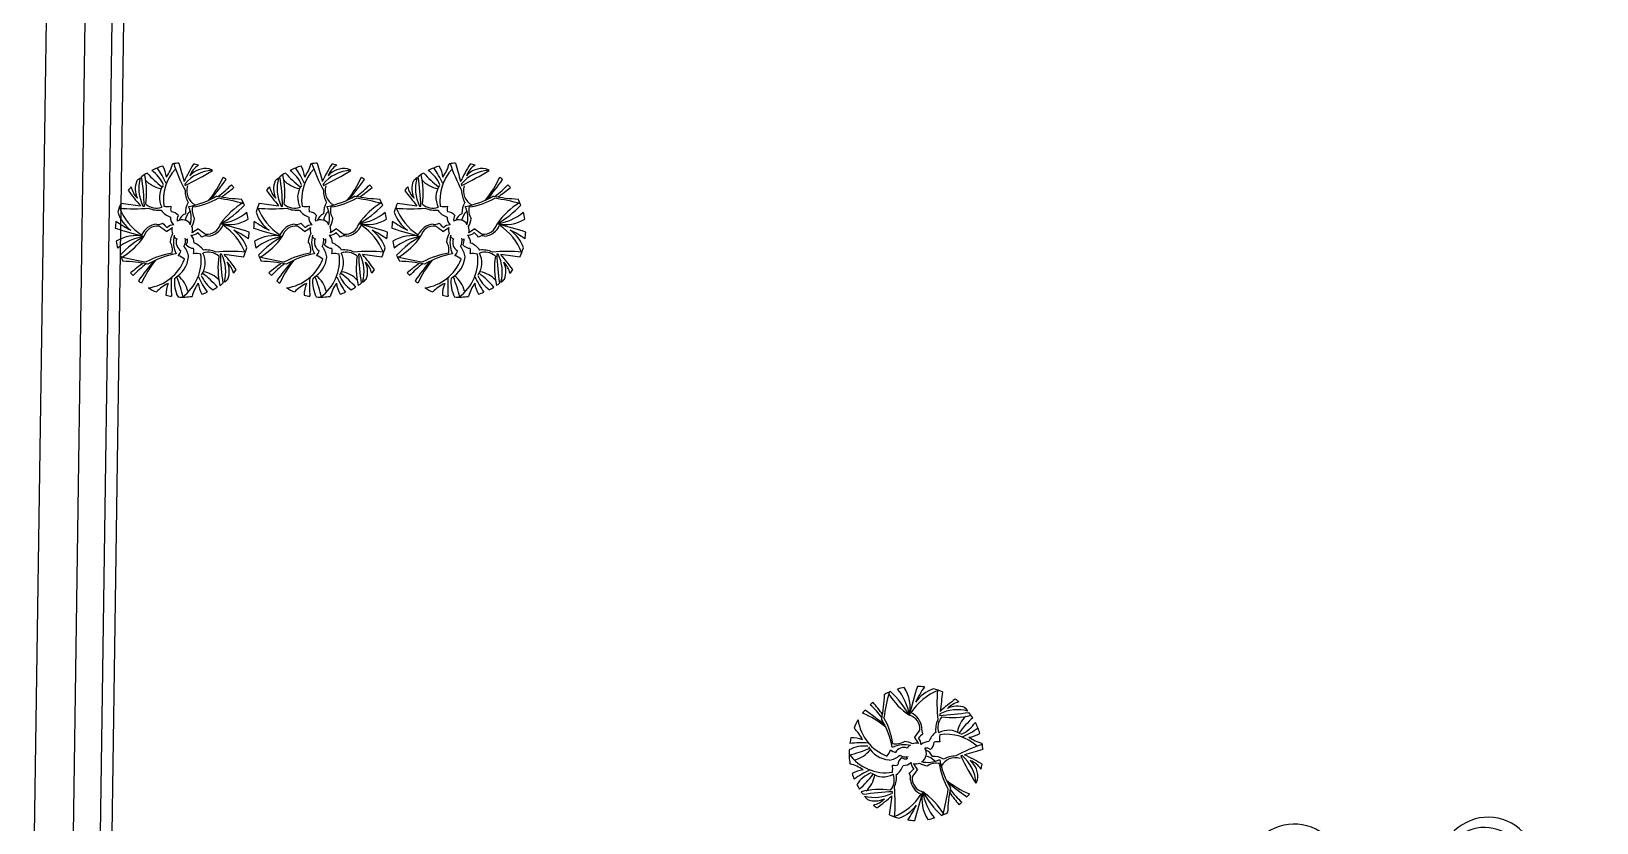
# Model space of a CAD drawing. Header units: millimetres. Extents: x 2680932 to 6187768, y 127588 to 383208.
# Drawn here: x 2886726 to 2894795, y 151150 to 155225 of the extents above; entities that cross this region are included whole.
import ezdxf

# ---------------------------------------------------------------- set-up
doc = ezdxf.new("R2010")
doc.units = ezdxf.units.MM
doc.header["$LTSCALE"] = 20
for name, color, linetype in [('家具内线', 36, 'Continuous'), ('家具外线', 255, 'Continuous'), ('标注', 6, 'Continuous'), ('装饰一', 201, 'Continuous'), ('阳台栏杆', 149, 'Continuous')]:
    doc.layers.add(name, color=color, linetype=linetype)

# ---------------------------------------------------------------- blocks, each defined once
blk = doc.blocks.new('MK-ZW-0233')
at = {"layer": '家具内线'}
for centre, radius, start, end in [((-125383.4, 5962.2), 408.7, 351.65194, 13.0282), ((-125359, 5786.4), 533.6, 24.6827, 34.57363), ((-124654.8, 5924), 233.8, 136.9242, 187.8864), ((-123992.2, 6391), 888.3, 198.36235, 207.97636), ((-124624.8, 5877), 200.5, 93.27508, 139.99029), ((-124874.2, 6127.4), 146.8, 222.83829, 259.70043), ((-124802.3, 5937.3), 107, 144.94984, 207.92099), ((-80631.4, 18175.9), 45793.7, 195.41189, 195.42072), ((-124647.8, 5972.7), 128.8, 179.27736, 208.73102), ((-124924.9, 5963.5), 81.3, 228.25915, 290.16185), ((-124867.1, 5974.3), 84.6, 256.79745, 282.12418), ((-124787.8, 5877.7), 63.1, 167.3636, 193.96481), ((-124669.5, 5857.6), 105.7, 149.80693, 182.47629), ((-124879.1, 5831.2), 134.3, 344.60018, 26.38619), ((-124794, 6275.2), 391, 278.22089, 298.87715), ((-124770.7, 4831.9), 1113.3, 74.55089, 81.44956), ((-124290, 5593.3), 368, 120.46812, 145.53379), ((-125037.6, 6767.2), 888.3, 264.86767, 274.76991), ((-124835.4, 5994), 299.7, 200.88436, 236.49294), ((-124911.5, 5999.7), 128.8, 246.0709, 275.52457), ((-124814.3, 5934.5), 105.7, 216.60048, 249.26983), ((-124796.6, 5833.8), 55.1, 178.03393, 223.78906), ((-124850.1, 5812.4), 50.1, 39.10092, 88.7068), ((-124777.8, 5821.3), 40.4, 145.84484, 189.7004), ((-124791.3, 5768.9), 53.1, 36.22772, 119.87901), ((-124755.1, 5801.6), 55.1, 111.24039, 161.03321), ((-124689.8, 5801.6), 88.7, 133.82955, 168.04279), ((-124839.5, 5841.9), 112.7, 330.68845, 353.17807), ((-124662.3, 5870.8), 77.8, 166.08067, 212.85743), ((-125291.8, 5944.5), 368, 301.65017, 325.53379), ((-124914.9, 5706.1), 93.9, 94.97319, 156.17853), ((-124917.1, 5716.3), 74, 84.90955, 164.36645), ((-124913.8, 5839.2), 40.8, 255.9902, 302.77409), ((-126641.6, 3448.7), 2911.7, 52.60088, 53.52162), ((-124605.1, 6050.5), 377.7, 220.5484, 225.38239), ((-125059.3, 6074.9), 364.2, 300.74049, 306.6817), ((-124834.5, 5742.9), 52.7, 90.51035, 132.85289), ((-124742.3, 5695.9), 112.7, 150.68845, 173.17807), ((-124791.3, 5768.9), 53.1, 165.5822, 200.6279), ((-124747.2, 5794.9), 52.7, 270.51035, 312.85289), ((-124785.2, 5704), 55.1, 358.03393, 43.78906), ((-124791.3, 5768.9), 53.1, 344.76932, 19.68172), ((-124522.5, 5462.9), 364.2, 120.74049, 126.6817), ((-124976.7, 5487.3), 377.7, 40.5484, 45.38239), ((-122940.1, 8089.1), 2911.7, 232.60088, 233.52162), ((-124668, 5698.6), 40.8, 75.9902, 122.77409), ((-124664.7, 5821.5), 74, 264.90955, 344.36645), ((-124666.8, 5831.7), 93.9, 274.97319, 336.17853), ((-124746.4, 5543.8), 299.7, 21.41346, 56.49294), ((-124787.7, 5262.6), 391, 98.22089, 118.87715), ((-124919.5, 5667), 77.8, 346.08067, 32.85743), ((-124829.6, 5713.3), 55.1, 328.98854, 14.74366), ((-124863.1, 5616.7), 105.7, 7.55508, 40.22443), ((-124791.3, 5768.9), 53.1, 288.13888, 300.71571), ((-124804, 5716.5), 40.4, 325.84484, 9.7004), ((-124731.7, 5725.4), 50.1, 219.10092, 268.7068), ((-124794, 5660.1), 63.1, 347.3636, 13.96481), ((-124714.7, 5563.5), 84.6, 76.79745, 102.12418), ((-124767.5, 5603.3), 105.7, 36.60048, 69.26983), ((-124779.4, 5600.5), 107, 324.94984, 27.92099), ((-124656.9, 5574.3), 81.3, 48.25915, 110.16185), ((-124670.3, 5538.1), 128.8, 66.0709, 95.52457), ((-124544.1, 4770.6), 888.3, 84.91492, 94.76991), ((-124811, 6705.9), 1113.3, 254.50699, 261.44956), ((-124895.8, 5643.6), 137.6, 299.47117, 354.2383), ((-124927, 5613.8), 233.8, 305.67687, 7.8864), ((-125347.2, 5300), 574.5, 12.45444, 23.20511), ((-124904.3, 5419), 146.8, 13.79289, 50.65503)]:
    blk.add_arc(centre, radius, start, end, dxfattribs=at)
at = {"layer": '家具外线'}
for centre, radius, start, end in [((-124791.3, 5768.9), 345, 121.6472, 127.3098), ((-124544.7, 6446.4), 574.5, 221.91145, 232.25051), ((-124791.3, 5768.9), 345, 106.92605, 117.0852), ((-125046.6, 5935.2), 171.8, 23.12712, 55.12173), ((-125017.4, 6025.8), 145.5, 6.41341, 30.22352), ((-125058.1, 6170.1), 225.2, 325.33829, 344.61462), ((-124791.3, 5768.9), 345, 92.75955, 98.27873), ((-80631.4, 18175.9), 45793.7, 195.27222, 195.39469), ((-123941.8, 5619.5), 930.4, 148.25336, 154.55818), ((-125372.6, 7258.8), 1393.7, 295.32562, 301.96399), ((-124644.6, 6007.3), 115.1, 123.19742, 159.22386), ((-124669.9, 5978.4), 107.9, 80.83153, 139.70624), ((-124791.3, 5768.9), 345, 75.9695, 80.28152), ((-124791.3, 5768.9), 345, 63.0406, 66.32234), ((-124791.3, 5768.9), 345, 139.74222, 143.65007), ((-124308.7, 6509.5), 930.4, 215.17844, 221.35173), ((-124942.1, 6016.4), 115.1, 192.28776, 226.01741), ((-124925.4, 5981.7), 107.9, 157.89696, 206.49978), ((-124791.3, 5768.9), 345, 128.78969, 132.74213), ((-124814.5, 5983.2), 200.5, 164.19, 206.78384), ((-126379.2, 5840.4), 1393.7, 2.11916, 8.3735), ((-124686.4, 5970.7), 81.3, 161.46561, 242.6331), ((-125070.3, 6262.6), 537.3, 320.90272, 335.76221), ((-125679.5, 6812.7), 1361.9, 319.5013, 324.90283), ((-124879.1, 6318.4), 464.9, 306.20085, 317.26983), ((-125912.5, 7720.1), 2219, 306.64539, 308.70288), ((-124791.3, 5768.9), 345, 49.0769, 52.32984), ((-124791.3, 5768.9), 345, 39.49967, 42.70241), ((-124791.3, 5768.9), 345, 156.12918, 164.5076), ((-118782.9, 51263.5), 45793.7, 262.06233, 262.18823), ((-118782.9, 51263.5), 45793.7, 262.20543, 262.21427), ((-124840.3, 6333.8), 450.6, 280.58734, 300.28202), ((-124440.2, 6845.4), 917.7, 259.09669, 267.16808), ((-124874.3, 6290.5), 563.8, 299.87736, 315.69835), ((-124791.3, 5768.9), 345, 21.73277, 27.60754), ((-124791.3, 5768.9), 345, 172.34611, 178.34788), ((-124808.7, 6272.4), 560.9, 234.65302, 243.84954), ((-124943.8, 5922.4), 190.1, 198.82358, 233.86369), ((-124632.4, 6072.3), 273.5, 278.19953, 309.41903), ((-124552.2, 5988.2), 191.1, 257.54831, 301.9711), ((-124791.3, 5768.9), 345, 9.53573, 15.4786), ((-124323.8, 8316.2), 2664.2, 252.24707, 255.55526), ((-125029.6, 5549.6), 191.1, 77.54831, 122.20594), ((-124949.4, 5465.5), 273.5, 98.19953, 129.58029), ((-124707.5, 5247.3), 563.8, 119.87736, 135.77328), ((-124791.3, 5768.9), 53.1, 149.16689, 149.82838), ((-124702.7, 5706.6), 134.3, 164.60018, 206.38619), ((-124791.3, 5768.9), 53.1, 217.25623, 238.14647), ((-125258, 3221.6), 2664.2, 72.26365, 75.55526), ((-124637.9, 5615.4), 190.1, 19.20913, 53.86369), ((-124773, 5265.4), 560.9, 54.73817, 63.84954), ((-124791.3, 5768.9), 345, 352.42084, 358.38098), ((-124791.3, 5768.9), 345, 189.61182, 195.56913), ((-124772.5, 5706), 50.1, 159.15464, 239.66141), ((-124858.7, 5679.2), 63.1, 318.3182, 344.91941), ((-124791.3, 5768.9), 345, 336.14072, 344.70974), ((-124791.3, 5768.9), 345, 201.83357, 207.60742), ((-125141.6, 4692.4), 917.7, 79.09669, 87.21435), ((-123669.3, 3817.7), 2219, 126.64539, 128.71703), ((-124702.6, 5219.5), 464.9, 126.20085, 137.33402), ((-123902.3, 4725.2), 1361.9, 139.5013, 144.92216), ((-124511.5, 5275.2), 537.3, 140.90272, 155.80862), ((-124741.5, 5204), 450.6, 100.58734, 120.28202), ((-124997.4, 5703.3), 233.8, 277.63716, 338.841), ((-124836.2, 5556.3), 84.6, 47.75205, 73.07879), ((-124198.4, 5575.6), 408.7, 171.65194, 192.96112), ((-123202.6, 5697.4), 1393.7, 182.11916, 188.35105), ((-130798.9, -39725.7), 45793.7, 82.20543, 82.21427), ((-124767.3, 5554.6), 200.5, 344.43278, 26.78384), ((-125273.1, 5028.3), 930.4, 35.21853, 41.35173), ((-130798.9, -39725.7), 45793.7, 82.06323, 82.18823), ((-124639.7, 5521.4), 115.1, 12.65599, 46.01741), ((-124656.3, 5556.1), 107.9, 338.55365, 26.49978), ((-124791.3, 5768.9), 345, 219.58114, 222.79703), ((-124791.3, 5768.9), 345, 229.18137, 232.44753), ((-124764.3, 5292.3), 225.2, 116.29289, 135.34231), ((-124729.7, 5438.3), 145.5, 157.36801, 181.58523), ((-124314.9, 5481.7), 533.6, 175.6373, 185.75352), ((-124660.2, 5503.3), 171.8, 174.08172, 207.28069), ((-124523.7, 5367.7), 225.2, 145.33829, 164.57497), ((-124564.3, 5512), 145.5, 186.41341, 210.12233), ((-124222.7, 5751.4), 533.6, 204.6827, 214.53962), ((-124535.2, 5602.6), 171.8, 203.12712, 234.98244), ((-125037, 5091.4), 574.5, 41.95392, 52.25051), ((-124707.6, 5410.4), 146.8, 42.83829, 79.70043), ((-124791.3, 5768.9), 345, 304.31775, 307.44782), ((-124791.3, 5768.9), 345, 308.99656, 313.01378), ((-124791.3, 5768.9), 345, 319.89151, 323.75235), ((-124791.3, 5768.9), 345, 239.51926, 247.28571), ((-124791.3, 5768.9), 345, 255.92079, 260.90074), ((-124791.3, 5768.9), 345, 266.39417, 278.40986), ((-124791.3, 5768.9), 345, 287.03208, 291.94432), ((-124791.3, 5768.9), 345, 297.15937, 301.73606)]:
    blk.add_arc(centre, radius, start, end, dxfattribs=at)
blk = doc.blocks.new('MK-JJ-0302')
at = {"layer": '家具内线'}
for p, q in [((-91097, 110108.7, -342.9), (-90977.9, 109995.9, -342.9)), ((-90464.9, 110124.9, -342.9), (-90571.3, 110000, -342.9)), ((-91372.1, 109818.4, -342.9), (-91253.1, 109705.6, -342.9)), ((-90160.3, 109865.6, -342.9), (-90266.6, 109740.7, -342.9)), ((-91310.4, 109151.4, -342.9), (-91199, 109271.9, -342.9)), ((-90124.7, 109200.8, -342.9), (-90245.2, 109312.1, -342.9)), ((-90396.3, 108907.1, -342.9), (-90516.7, 109018.4, -342.9)), ((-91016.7, 108879.9, -342.9), (-90905.3, 109000.3, -342.9))]:
    blk.add_line(p, q, dxfattribs=at)
for centre, radius in [((-90755.5, 109520.2, -342.9), 290), ((-90753.5, 109578.6, -342.9), 70), ((-90753.5, 109578.6, -342.9), 50)]:
    blk.add_circle(centre, radius, dxfattribs=at)
for centre, start, end in [((-91234.5, 109963.6, -342.9), 46.53352, 226.53352), ((-90312.6, 109995.3, -342.9), 319.60082, 139.60082), ((-90260.5, 109053.9, -342.9), 227.24603, 47.24603), ((-91163.5, 109015.7, -342.9), 137.24603, 317.24603)]:
    blk.add_arc(centre, 200, start, end, dxfattribs=at)
at = {"layer": '家具外线'}
for p, q in [((-90943.5, 110032.2, -342.9), (-91103.4, 110183.7, -342.9)), ((-91102, 110141.1, -342.9), (-90964.1, 110010.4, -342.9)), ((-90466.6, 110200.1, -342.9), (-90609.3, 110032.4, -342.9)), ((-90463.3, 110157.6, -342.9), (-90586.5, 110012.9, -342.9)), ((-90963.8, 109996.2, -342.9), (-90943.1, 110018, -342.9)), ((-90608.2, 110018.3, -342.9), (-90585.3, 109998.8, -342.9)), ((-90562.5, 109979.4, -342.9), (-90288.3, 109746.1, -342.9)), ((-91232.1, 109713.2, -342.9), (-90984.4, 109974.5, -342.9)), ((-91447.3, 109820.8, -342.9), (-91287.5, 109669.3, -342.9)), ((-91404.7, 109821.7, -342.9), (-91266.8, 109691, -342.9)), ((-90128.3, 109872.4, -342.9), (-90251.4, 109727.8, -342.9)), ((-90228.6, 109708.3, -342.9), (-90085.8, 109876.1, -342.9)), ((-91273.3, 109669.6, -342.9), (-91252.7, 109691.4, -342.9)), ((-90265.5, 109726.6, -342.9), (-90242.7, 109707.2, -342.9)), ((-90245.7, 109326.3, -342.9), (-90225.4, 109348.3, -342.9)), ((-90211.2, 109348.8, -342.9), (-90049.5, 109199.3, -342.9)), ((-91385.3, 109144.1, -342.9), (-91235.7, 109305.8, -342.9)), ((-91342.7, 109145.9, -342.9), (-91206.9, 109292.8, -342.9)), ((-91221.6, 109306.4, -342.9), (-91199.6, 109286, -342.9)), ((-91177.5, 109265.7, -342.9), (-90913.2, 109021.3, -342.9)), ((-90510.5, 109039.9, -342.9), (-90266.1, 109304.2, -342.9)), ((-90092.1, 109197.8, -342.9), (-90231.6, 109326.8, -342.9)), ((-90551.2, 108995.8, -342.9), (-90530.8, 109017.9, -342.9)), ((-91019.6, 108847.3, -342.9), (-90890.6, 108986.8, -342.9)), ((-90868.6, 108966.4, -342.9), (-91018.1, 108804.7, -342.9)), ((-90891.2, 109000.9, -342.9), (-90869.1, 108980.5, -342.9)), ((-90388.9, 108832.2, -342.9), (-90550.7, 108981.7, -342.9)), ((-90390.8, 108874.8, -342.9), (-90530.3, 109003.7, -342.9))]:
    blk.add_line(p, q, dxfattribs=at)
blk.add_circle((-90755.5, 109520.2, -342.9), 350, dxfattribs=at)
for centre, radius, start, end in [((-91275.4, 110002.3, -342.9), 250, 46.53352, 226.53352), ((-90276.2, 110038.1, -342.9), 250, 319.60082, 139.60082), ((-90295.8, 110015, -342.9), 220, 319.60082, 139.60082), ((-91253.4, 109981.4, -342.9), 220, 46.53352, 226.53352), ((-90998.9, 109988.2, -342.9), 20, 316.53352, 46.53352), ((-90971, 110003.1, -342.9), 10, 226.53352, 316.53352), ((-90957.3, 110017.6, -342.9), 10, 226.53352, 316.53352), ((-90950.4, 110024.9, -342.9), 10, 316.53352, 46.53352), ((-90601.7, 110025.9, -342.9), 10, 139.60082, 229.60082), ((-90594.1, 110019.4, -342.9), 10, 229.60082, 319.60082), ((-90578.9, 110006.4, -342.9), 10, 229.60082, 319.60082), ((-90549.5, 109994.6, -342.9), 20, 139.60082, 229.60082), ((-90275.4, 109761.3, -342.9), 20, 229.60082, 319.60082), ((-90259, 109734.2, -342.9), 10, 139.60082, 229.60082), ((-91280.6, 109676.5, -342.9), 10, 226.53352, 316.53352), ((-91273.7, 109683.8, -342.9), 10, 316.53352, 46.53352), ((-91246.6, 109726.9, -342.9), 20, 226.53352, 316.53352), ((-91260, 109698.3, -342.9), 10, 316.53352, 46.53352), ((-90243.8, 109721.3, -342.9), 10, 139.60082, 229.60082), ((-90236.2, 109714.8, -342.9), 10, 229.60082, 319.60082), ((-90218, 109341.5, -342.9), 10, 47.24603, 137.24603), ((-91228.4, 109299, -342.9), 10, 47.24603, 137.24603), ((-91191.8, 109250, -342.9), 20, 47.61034, 137.61034), ((-91206.4, 109278.7, -342.9), 10, 317.24603, 47.24603), ((-90250.2, 109289.3, -342.9), 20, 46.67748, 136.67748), ((-90238.4, 109319.5, -342.9), 10, 137.24603, 227.24603), ((-90241.4, 109036.3, -342.9), 220, 227.24603, 47.24603), ((-90219.2, 109015.7, -342.9), 250, 227.24603, 47.24603), ((-91201.7, 108974.4, -342.9), 250, 137.24603, 317.24603), ((-91181.1, 108996.6, -342.9), 220, 137.24603, 317.24603), ((-90926.8, 109006.6, -342.9), 20, 317.24603, 47.24603), ((-90523.5, 109011.1, -342.9), 10, 47.24603, 137.24603), ((-90495.8, 109026.3, -342.9), 20, 137.24603, 227.24603), ((-90898, 108993.6, -342.9), 10, 47.24603, 137.24603), ((-90883.3, 108980, -342.9), 10, 47.24603, 137.24603), ((-90875.9, 108973.2, -342.9), 10, 317.24603, 47.24603), ((-90543.9, 108989, -342.9), 10, 137.24603, 227.24603), ((-90537.1, 108996.4, -342.9), 10, 47.24603, 137.24603)]:
    blk.add_arc(centre, radius, start, end, dxfattribs=at)

msp = doc.modelspace()

# ---------------------------------------------------------------- linework, layer by layer
at = {"layer": '装饰一'}
for points in [[(2941370.5, 180618.6), (2940782.7, 208126.9, 0.419225), (2938602.5, 210180.4), (2912528.2, 209177.6, 0.18894), (2911525.2, 208739.4), (2887652.7, 184866.8, 0.195167), (2887213.5, 183827.8), (2886726.2, 150040.1, 0.410933), (2888479.9, 148214.7), (2916145.6, 147505.4, 0.455994), (2918591.3, 150179.7), (2918223.5, 153367.4, -0.433347), (2939381.7, 178476.6, 0.405051)], [(2941170.6, 180614.3), (2940582.8, 208122.6, 0.419225), (2938610.2, 209980.6), (2912535.9, 208977.7, 0.18894), (2911666.6, 208597.9), (2887794.1, 184725.4, 0.195167), (2887413.5, 183824.9), (2886926.2, 150037.2, 0.410933), (2888485, 148414.7), (2916150.7, 147705.3, 0.455994), (2918392.6, 150156.7), (2918024.8, 153344.2, -0.433344), (2939371.2, 178676.4, 0.405051)]]:
    msp.add_lwpolyline(points, format="xyb", close=True, dxfattribs=at)
at = {"layer": '阳台栏杆'}
for points in [[(2934643.7, 178066.2, -0.052457), (2939363.8, 178816.2, 0.405051), (2941030.6, 180611.3), (2940442.8, 208119.6, 0.419225), (2938615.6, 209840.7), (2912541.3, 208837.8, 0.18894), (2911765.6, 208498.9), (2887893.1, 184626.4, 0.195167), (2887553.5, 183822.9), (2887066.2, 150035.2, 0.410933), (2888488.6, 148554.6), (2916154.3, 147845.3, 0.455994), (2918253.5, 150140.7), (2917885.8, 153327.9, -0.027241), (2917728.8, 155809.9, -0.027241)], [(2934643.7, 178128.3, -0.052281), (2939360.6, 178876.1, 0.405051), (2940970.6, 180610), (2940382.8, 208118.3, 0.419225), (2938617.9, 209780.7), (2912543.6, 208777.9, 0.18894), (2911808.1, 208456.5), (2887935.6, 184584, 0.195167), (2887613.5, 183822.1), (2887126.2, 150034.3, 0.410933), (2888490.1, 148614.6), (2916155.8, 147905.2, 0.455994), (2918193.9, 150133.8), (2917826.2, 153321, -0.027246), (2917668.8, 155809.9, -0.027246)]]:
    msp.add_lwpolyline(points, format="xyb", dxfattribs=at)

# ---------------------------------------------------------------- block references
at = {"layer": '家具外线'}
msp.add_blockref('MK-JJ-0302', (2984511.6, 40889.8, 342.9), dxfattribs=at)
at = {"layer": '标注'}
for p in [(3012295.2, 148432.6), (3013008, 148432.6), (3013720.7, 148432.6)]:
    msp.add_blockref('MK-ZW-0233', p, dxfattribs=at)
at = {"layer": '标注', "rotation": 270.4944929449466}
msp.add_blockref('MK-ZW-0233', (2886594.7, 26669.7), dxfattribs=at)

doc.saveas('drawing.dxf')
